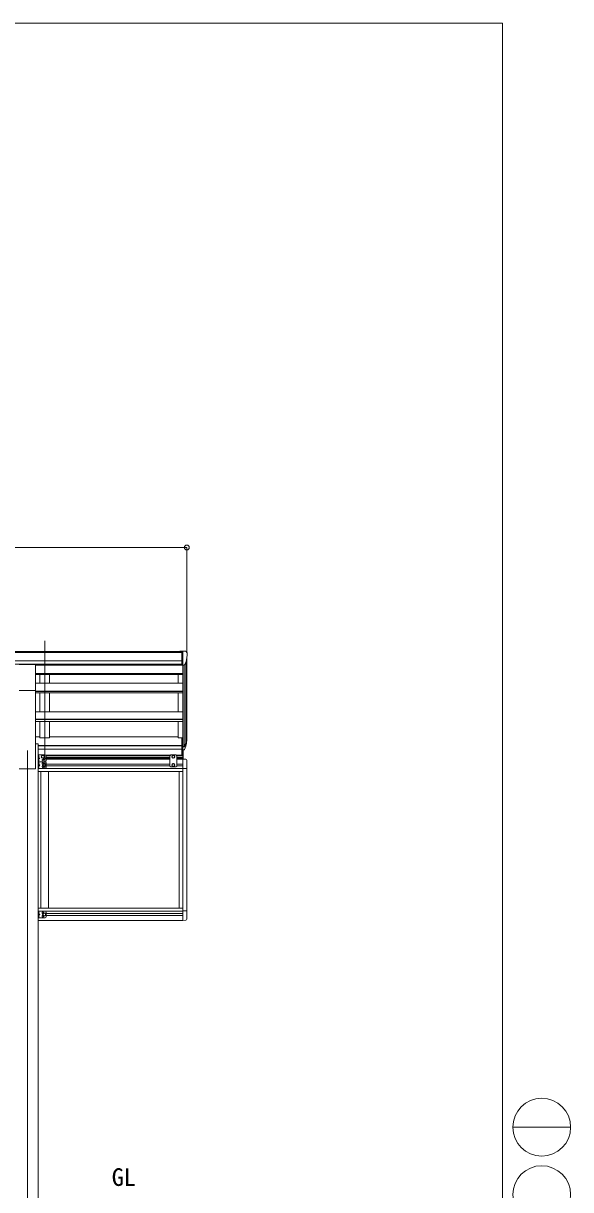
# Model space of a CAD drawing. Units: millimetres at full size; details may follow other scales. Extents: x -6988 to 7066, y -4877 to 4823.
# Drawn here: x 4229 to 7066, y -1226 to 4823 of the extents above; entities that cross this region are included whole.
import ezdxf
from ezdxf.enums import TextEntityAlignment as Align

# ---------------------------------------------------------------- set-up
doc = ezdxf.new("R2010")
doc.units = ezdxf.units.MM
doc.header["$LTSCALE"] = 25
doc.header["$PDMODE"] = 32
doc.header["$PDSIZE"] = 25
for name, color, linetype, lineweight in [('0-0_0', 7, 'Continuous', 9), ('0-1_本体', 4, 'Continuous', 9), ('0-2_部品', 7, 'Continuous', 9), ('0-8_PARTS2', 2, 'Continuous', 9), ('0-A_寸法', 6, 'Continuous', 9), ('1-1_GLASS', 4, 'Continuous', 9), ('1-2_GLASS_SEAL', 7, 'Continuous', 9), ('F-0_240', 7, 'Continuous', 9)]:
    doc.layers.add(name, color=color, linetype=linetype, lineweight=lineweight)
doc.styles.add('ＭＳ ゴシック', font='')
doc.styles.get('ＭＳ ゴシック').set_extended_font_data('MS Gothic')

msp = doc.modelspace()

# ---------------------------------------------------------------- linework, layer by layer
at = {"layer": '0-1_本体'}
for p, q in [((50.63, 1565.19), (5049.63, 1565.19)), ((50.63, 1559.83), (5049.63, 1559.83)), ((50.63, 1516.31), (5049.63, 1516.31)), ((5076.13, 1114.92), (5076.13, 1528.43)), ((50.63, 1498.64), (5049.63, 1498.64)), ((4292.63, 1496.15), (5049.63, 1496.15)), ((4292.63, 1493.31), (5056.13, 1493.31)), ((4315.13, 1496.15), (4315.13, 1493.31)), ((4365.13, 1496.15), (4365.13, 1493.31)), ((5056.13, 1494.81), (5056.13, 1117.09)), ((5062.13, 1494.28), (5062.13, 1072.65)), ((5071.85, 1509.63), (5071.85, 1090.66)), ((4292.63, 1451.35), (5056.13, 1451.35)), ((4292.63, 1449.66), (5056.13, 1449.66)), ((4292.63, 1445.88), (5056.13, 1445.88)), ((4292.63, 1400.45), (5056.13, 1400.45)), ((4315.13, 1445.88), (4315.13, 1400.45)), ((4365.13, 1445.88), (4365.13, 1400.45)), ((5031.13, 1400.45), (5031.13, 1445.88)), ((4292.63, 955.66), (4292.63, 1362.61)), ((4292.63, 1359.87), (5056.13, 1359.87)), ((4292.63, 1358.18), (5056.13, 1358.18)), ((4292.63, 1351.31), (5056.13, 1351.31)), ((4315.13, 1351.31), (4315.13, 1252.21)), ((4365.13, 1351.31), (4365.13, 1252.21)), ((5031.13, 1252.21), (5031.13, 1351.31)), ((4292.63, 1252.21), (5056.13, 1252.21)), ((4292.63, 1213.07), (5056.13, 1213.07)), ((4292.63, 1211.4), (5056.13, 1211.4)), ((4292.63, 1201.76), (5056.13, 1201.76)), ((4315.13, 1201.76), (4315.13, 1116.26)), ((5031.13, 1116.26), (5031.13, 1201.76)), ((4292.63, 1121.47), (4315.13, 1121.47)), ((4365.13, 1121.47), (5031.13, 1121.47)), ((5049.63, 1116.26), (5031.13, 1116.26)), ((4292.63, 1085.66), (4305.13, 1085.66)), ((4305.13, 1085.66), (4305.13, -1794.34)), ((4305.13, 1077.17), (5049.63, 1077.17)), ((4305.13, 1075.79), (5049.63, 1075.79)), ((4305.13, 1058.61), (5049.63, 1058.61)), ((4207.63, 955.66), (4292.63, 955.66))]:
    msp.add_line(p, q, dxfattribs=at)
msp.add_lwpolyline([(4365.13, 1201.76), (4365.13, 1116.26), (4315.13, 1116.26)], dxfattribs=at)
at = {"layer": '0-2_部品'}
for p, q in [((5049.63, 1566.79), (5039.63, 1566.7)), ((5039.63, 1564.6), (5039.63, 1566.7)), ((5049.63, 1494.81), (5049.63, 1566.79)), ((5068.13, 1566.79), (5049.63, 1566.79)), ((5056.13, 1493.81), (5056.13, 1566.79)), ((5068.13, 1566.79), (5070.46, 1566.65)), ((5071.22, 1566.22), (5075.29, 1560.41)), ((5078.13, 1557.42), (5078.13, 1556.79)), ((4207.63, 1496.76), (4292.63, 1496.76)), ((4292.63, 1362.61), (4292.63, 1496.76)), ((5049.63, 1494.81), (5056.13, 1494.81)), ((5056.13, 1493.81), (5061.34, 1494.12)), ((5063.76, 1495.62), (5073.03, 1511.68)), ((4207.63, 1362.61), (4292.63, 1362.61)), ((5049.63, 1117.09), (5049.63, 1056.03)), ((5049.63, 1117.09), (5056.13, 1117.09)), ((5056.13, 1117.09), (5056.13, 1055.21)), ((5062.56, 1073.13), (5072.32, 1091.54)), ((5073.74, 1091.05), (5063.58, 1071.88)), ((5049.63, 1078.78), (5056.13, 1078.78)), ((5049.63, 1073.38), (5056.13, 1073.38)), ((5049.63, 1056.03), (5056.13, 1056.03)), ((5056.13, 1072.38), (5061.27, 1072.38)), ((5056.13, 1070.38), (5060.98, 1070.38)), ((5056.13, 1055.21), (5060.98, 1055.21)), ((5071.15, 1074.2), (5063.58, 1056.71))]:
    msp.add_line(p, q, dxfattribs=at)
for centre, radius, start, end in [((5070.4, 1565.65), 1, 35, 86.5), ((4876.13, 1556.79), 202, 347.09739, 0), ((5075.13, 1557.42), 3, 0, 87), ((5061.16, 1497.12), 3, 273.5, 330), ((4942.91, 1110.27), 133.22, 344.28698, 356.72013), ((4988.18, 1117.5), 88.05, 342.78929, 2.77608), ((4987.47, 1113.22), 89.07, 345.58812, 5.50424), ((5060.98, 1073.38), 3, 270, 330), ((5060.98, 1058.21), 3, 270, 330), ((5061.27, 1073.88), 1.5, 270, 330)]:
    msp.add_arc(centre, radius, start, end, dxfattribs=at)
at = {"layer": '0-8_PARTS2'}
for p, q in [((4340.13, 957.99), (4340.13, 1620.52)), ((4250.13, 1051.79), (4250.13, -1894.35))]:
    msp.add_line(p, q, dxfattribs=at)
at = {"layer": '0-A_寸法'}
for p, q in [((24.13, 2104.01), (5076.13, 2104.01)), ((5076.13, 2104.01), (5076.13, 1558.39))]:
    msp.add_line(p, q, dxfattribs=at)
msp.add_point((5076.13, 2104.01), dxfattribs=at)
at = {"layer": '1-1_GLASS'}
for p, q in [((4345.13, 1027.37), (4991.63, 1027.37)), ((4347.11, 1023.87), (4988.63, 1023.87)), ((4347.13, 1014.87), (4988.63, 1014.87)), ((4347.13, 1011.37), (4988.63, 1011.37)), ((4988.63, 1006.37), (4347.13, 1006.37)), ((4347.13, 980.37), (4988.63, 980.37)), ((4347.13, 971.37), (4988.63, 971.37)), ((5020.63, 1027.37), (5056.13, 1027.37)), ((5023.63, 1023.87), (5056.13, 1023.87)), ((5023.63, 1014.87), (5056.13, 1014.87)), ((5023.63, 1011.37), (5056.13, 1011.37)), ((5056.13, 1006.37), (5023.63, 1006.37)), ((5023.63, 980.37), (5056.13, 980.37)), ((5023.63, 971.37), (5056.13, 971.37)), ((5056.13, 1007.07), (5056.13, 269.87)), ((4207.63, 955.66), (4292.63, 955.66)), ((5056.13, 957.87), (4305.13, 957.87)), ((4305.13, 941.87), (5056.13, 941.87)), ((4320.13, 941.87), (4320.13, 334.87)), ((4360.13, 941.87), (4360.13, 334.87)), ((5036.13, 941.87), (5036.13, 334.87)), ((5036.13, 941.87), (5036.13, 334.37)), ((5076.13, 957.67), (5076.13, 319.37)), ((5076.13, 858.37), (5076.13, 219.06)), ((4320.13, 842.37), (4320.13, 234.37)), ((4360.13, 842.37), (4360.13, 234.37)), ((5036.13, 842.37), (5036.13, 234.37)), ((5036.13, 842.37), (5036.13, 234.37)), ((5056.13, 270.07), (5056.13, 169.87)), ((4305.13, 234.37), (5056.13, 234.37)), ((4305.13, 218.87), (5056.13, 218.87)), ((4347.13, 205.37), (5056.13, 205.37)), ((4347.13, 196.37), (5056.13, 196.37)), ((5056.13, 234.87), (5056.13, 218.87)), ((4305.13, 170.37), (5056.13, 170.37))]:
    msp.add_line(p, q, dxfattribs=at)
at = {"layer": '1-2_GLASS_SEAL'}
for p, q in [((4305.13, 1028.37), (4305.13, 993.37)), ((4342.13, 1028.37), (4305.13, 1028.37)), ((4307.63, 1028.37), (4307.63, 993.37)), ((4992.63, 1028.37), (4988.63, 1024.37)), ((5019.63, 1028.37), (4992.63, 1028.37)), ((5019.63, 1028.37), (5023.63, 1024.37)), ((5050.63, 1027.37), (5050.63, 1056.03)), ((5056.13, 1056.71), (5056.13, 1006.86)), ((5057.63, 1006.86), (5057.63, 1055.21)), ((4342.13, 993.37), (4305.13, 993.37)), ((4308.13, 1015.87), (4307.63, 1015.95)), ((4307.63, 1010.87), (4314.63, 1010.87)), ((4308.13, 997.87), (4307.63, 997.95)), ((4307.63, 993.37), (4307.63, 958.37)), ((4308.13, 980.87), (4307.63, 980.95)), ((4307.63, 975.87), (4314.63, 975.87)), ((4308.13, 1023.87), (4308.93, 1023.73)), ((4308.13, 1015.87), (4308.93, 1016.01)), ((4308.13, 1005.87), (4308.93, 1005.73)), ((4308.13, 997.87), (4308.93, 998.01)), ((4308.13, 988.87), (4308.93, 988.73)), ((4308.13, 980.87), (4308.93, 981.01)), ((4308.13, 970.87), (4308.93, 970.73)), ((4347.13, 1023.37), (4347.13, 998.37)), ((4347.13, 988.37), (4347.13, 963.37)), ((4988.63, 1024.37), (4988.63, 970.87)), ((4992.63, 966.87), (4988.63, 970.87)), ((5006.13, 983.37), (4999.63, 979.62)), ((4999.63, 979.62), (4999.63, 972.11)), ((4999.63, 972.11), (5006.13, 968.36)), ((5012.63, 979.62), (5006.13, 983.37)), ((5006.13, 968.36), (5012.63, 972.11)), ((5012.63, 972.11), (5012.63, 979.62)), ((5019.63, 966.87), (5023.63, 970.87)), ((5023.63, 970.87), (5023.63, 1024.37)), ((5056.13, 1006.87), (5071.42, 1006.07)), ((5076.63, 1000.57), (5076.63, 957.67)), ((4342.13, 958.37), (4305.13, 958.37)), ((4308.13, 962.87), (4307.63, 962.95)), ((4308.13, 962.87), (4308.93, 963.01)), ((5019.63, 966.87), (4992.63, 966.87)), ((5056.13, 957.67), (5076.63, 957.67)), ((4342.13, 218.37), (4305.13, 218.37)), ((4305.13, 218.37), (4305.13, 183.37)), ((4342.13, 183.37), (4305.13, 183.37)), ((4307.25, 209.87), (4307.88, 211.05)), ((4307.25, 209.87), (4307.88, 208.68)), ((4307.25, 191.87), (4307.88, 193.05)), ((4307.25, 191.87), (4307.88, 190.68)), ((4307.63, 218.37), (4307.63, 183.37)), ((4308.13, 213.87), (4307.63, 213.78)), ((4307.63, 213.78), (4307.63, 205.95)), ((4308.13, 205.87), (4307.63, 205.95)), ((4307.63, 205.87), (4314.63, 200.87)), ((4308.13, 195.87), (4307.63, 195.78)), ((4307.63, 195.78), (4307.63, 187.95)), ((4308.13, 187.87), (4307.63, 187.95)), ((4307.88, 211.05), (4310.11, 212.17)), ((4307.88, 208.68), (4310.11, 207.57)), ((4307.88, 193.05), (4310.11, 194.17)), ((4307.88, 190.68), (4310.11, 189.57)), ((4308.13, 213.87), (4308.93, 213.73)), ((4308.13, 205.87), (4308.13, 213.87)), ((4308.13, 205.87), (4308.93, 206.01)), ((4308.13, 195.87), (4308.93, 195.73)), ((4308.13, 187.87), (4308.13, 195.87)), ((4308.13, 187.87), (4308.93, 188.01)), ((4330.63, 204.62), (4337.13, 208.37)), ((4330.63, 197.11), (4330.63, 204.62)), ((4337.13, 193.36), (4330.63, 197.11)), ((4337.13, 208.37), (4343.63, 204.62)), ((4343.63, 197.11), (4337.13, 193.36)), ((4343.63, 204.62), (4343.63, 197.11)), ((4347.13, 213.37), (4347.13, 188.37)), ((5056.13, 219.06), (5076.63, 219.06)), ((5076.63, 176.16), (5076.63, 219.06)), ((5056.13, 169.86), (5071.42, 170.66))]:
    msp.add_line(p, q, dxfattribs=at)
for points in [[(4342.13, 993.37), (4305.13, 993.37), (4305.13, 958.37)], [(4307.25, 1019.87), (4307.88, 1021.05), (4310.11, 1022.17)], [(4307.25, 1019.87), (4307.88, 1018.68), (4310.11, 1017.57)], [(4307.25, 1001.87), (4307.88, 1003.05), (4310.11, 1004.17)], [(4307.25, 1001.87), (4307.88, 1000.68), (4310.11, 999.57)], [(4307.25, 984.87), (4307.88, 986.05), (4310.11, 987.17)], [(4307.25, 984.87), (4307.88, 983.68), (4310.11, 982.57)], [(4307.25, 966.87), (4307.88, 968.05), (4310.11, 969.17)], [(4308.13, 1015.87), (4308.13, 1023.87), (4307.63, 1023.78), (4307.63, 1015.95)], [(4307.63, 1015.87), (4314.63, 1010.87), (4307.63, 1005.87)], [(4308.13, 997.87), (4308.13, 1005.87), (4307.63, 1005.78), (4307.63, 997.95)], [(4308.13, 980.87), (4308.13, 988.87), (4307.63, 988.78), (4307.63, 980.95)], [(4307.63, 980.87), (4314.63, 975.87), (4307.63, 970.87)], [(4308.13, 962.87), (4308.13, 970.87), (4307.63, 970.78), (4307.63, 962.95)], [(4999.63, 1023.12), (5006.13, 1026.87), (5012.63, 1023.12)], [(5012.63, 1023.12), (5012.63, 1015.61), (5006.13, 1011.86), (4999.63, 1015.61), (4999.63, 1023.12)], [(4307.25, 966.87), (4307.88, 965.68), (4310.11, 964.57)], [(4307.63, 200.87), (4314.63, 200.87), (4307.63, 195.87)]]:
    msp.add_lwpolyline(points, dxfattribs=at)
for points in [[(4330.13, 1011.86), (4323.63, 1015.61), (4323.63, 1023.12), (4330.13, 1026.87), (4336.63, 1023.12), (4336.63, 1015.61)], [(4337.13, 968.36), (4330.63, 972.11), (4330.63, 979.62), (4337.13, 983.37), (4343.63, 979.62), (4343.63, 972.11)]]:
    msp.add_lwpolyline(points, close=True, dxfattribs=at)
for centre, radius in [((4330.13, 1019.37), 8.5), ((4330.13, 1019.37), 7.5), ((4330.13, 1019.37), 6.5), ((4330.13, 1002.37), 4.25), ((4337.13, 975.87), 8.5), ((4337.13, 975.87), 7.5), ((4337.13, 975.87), 6.5), ((5006.13, 1019.37), 8.5), ((5006.13, 975.87), 8.5), ((5006.13, 1019.37), 7.5), ((5006.13, 975.87), 7.5), ((5006.13, 1019.37), 6.5), ((5006.13, 975.87), 6.5), ((4337.13, 200.87), 8.5), ((4337.13, 200.87), 7.5), ((4337.13, 200.87), 6.5)]:
    msp.add_circle(centre, radius, dxfattribs=at)
for centre, radius, start, end in [((4342.13, 1023.37), 5, 0, 90), ((4308.78, 1022.84), 0.9, 32.05588, 80), ((4308.78, 1016.89), 0.9, 280, 327.94412), ((4308.78, 1004.84), 0.9, 32.05588, 80), ((4308.78, 998.89), 0.9, 280, 327.94412), ((4308.78, 987.84), 0.9, 32.05588, 80), ((4308.78, 981.89), 0.9, 280, 327.94412), ((4308.78, 969.84), 0.9, 32.05588, 80), ((4304.03, 1019.87), 6.5, 327.94412, 32.05588), ((4304.03, 1001.87), 6.5, 327.94412, 32.05588), ((4304.03, 984.87), 6.5, 327.94412, 32.05588), ((4304.03, 966.87), 6.5, 327.94412, 32.05588), ((4330.13, 984.37), 4.25, 353.70569, 265.23923), ((4330.13, 967.37), 4.25, 94.76077, 6.29431), ((4337.13, 1010.87), 4.25, 173.70569, 85.23923), ((4342.13, 998.37), 5, 270, 0), ((4342.13, 988.37), 5, 0, 90), ((5071.13, 1000.57), 5.5, 0, 87), ((4308.78, 963.89), 0.9, 280, 327.94412), ((4342.13, 963.37), 5, 270, 0), ((4308.78, 212.84), 0.9, 32.05588, 80), ((4308.78, 206.89), 0.9, 280, 327.94412), ((4308.78, 194.84), 0.9, 32.05588, 80), ((4308.78, 188.89), 0.9, 280, 327.94412), ((4304.03, 209.87), 6.5, 327.94412, 32.05588), ((4304.03, 191.87), 6.5, 327.94412, 32.05588), ((4330.13, 209.37), 4.25, 353.70569, 265.23923), ((4330.13, 192.37), 4.25, 94.76077, 6.29431), ((4342.13, 213.37), 5, 0, 90), ((4342.13, 188.37), 5, 270, 0), ((5071.13, 176.16), 5.5, 273, 0)]:
    msp.add_arc(centre, radius, start, end, dxfattribs=at)
at = {"layer": 'F-0_240', "color": 5}
for p, q in [((-6987.88, 4822.79), (6712.12, 4822.79)), ((6712.12, 4822.79), (6712.12, -4877.21))]:
    msp.add_line(p, q, dxfattribs=at)
at = {"layer": 'F-0_240', "color": 4}
msp.add_line((6765.55, -902.21), (7065.55, -902.21), dxfattribs=at)
for centre in [(6915.55, -902.21), (6915.55, -1252.21)]:
    msp.add_circle(centre, 150, dxfattribs=at)

# ---------------------------------------------------------------- texts
at = {"layer": '0-0_0', "style": 'ＭＳ ゴシック'}
msp.add_text('GL', height=91.64, dxfattribs=at).set_placement((4687.09, -1234.29), align=Align.BOTTOM_LEFT)

doc.saveas('drawing.dxf')
